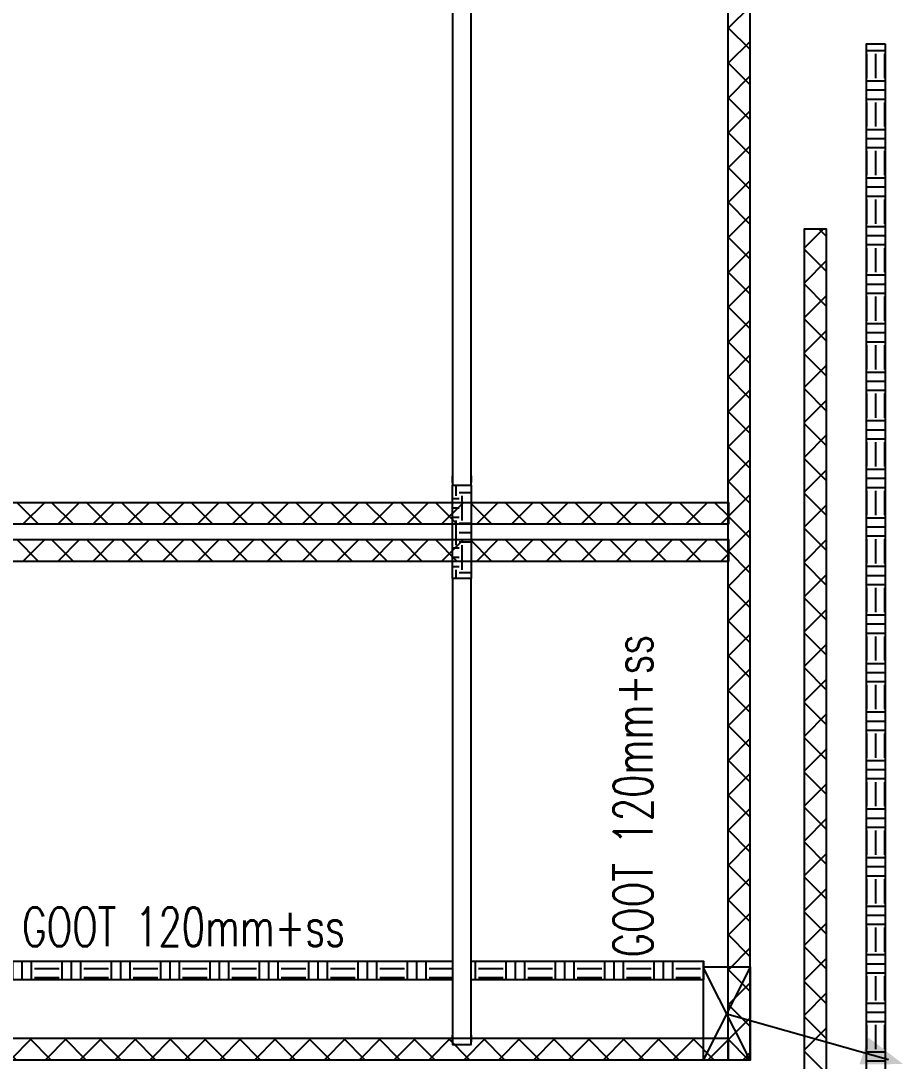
# Model space of a CAD drawing. Header units: millimetres. Extents: x -3262 to 109714, y 0 to 217318.
# Drawn here: x 61822 to 67501, y 198517 to 205214 of the extents above; entities that cross this region are included whole.
import ezdxf

# ---------------------------------------------------------------- set-up
doc = ezdxf.new("R2010")
doc.units = ezdxf.units.MM
doc.header["$LTSCALE"] = 100
for name, color, linetype in [('ByLayer', 2, 'Continuous'), ('EL6131--_ENERGIEBEDR (1996)', 2, 'Continuous'), ('EL6131--_GEBOUWINST (1996)', 2, 'Continuous'), ('EL6131--_KG_D', 3, 'Continuous')]:
    doc.layers.add(name, color=color, linetype=linetype)
doc.styles.add('ROMANS', font='ROMANS', dxfattribs={"width": 0.7})

# ---------------------------------------------------------------- blocks, each defined once
blk = doc.blocks.new('*X74')
at = {"color": 0}
for p, q in [((44851.4, 15441.1), (44901.8, 15491.4)), ((44991.4, 15400.8), (44900.8, 15491.4)), ((44851.4, 15216.6), (44991.4, 15356.6)), ((44991.4, 15176.3), (44851.4, 15316.3)), ((44851.4, 14992), (44991.4, 15132)), ((44991.4, 14951.8), (44851.4, 15091.8)), ((44851.4, 14767.5), (44991.4, 14907.5)), ((44991.4, 14727.3), (44851.4, 14867.3)), ((44851.4, 14543), (44991.4, 14683)), ((44991.4, 14502.8), (44851.4, 14642.8)), ((44851.4, 14318.5), (44991.4, 14458.5)), ((44991.4, 14278.3), (44851.4, 14418.3)), ((44851.4, 14094), (44991.4, 14234)), ((44991.4, 14053.8), (44851.4, 14193.8)), ((44851.4, 13869.5), (44991.4, 14009.5)), ((44991.4, 13829.3), (44851.4, 13969.3)), ((44851.4, 13645), (44991.4, 13785)), ((44991.4, 13604.8), (44851.4, 13744.8)), ((44851.4, 13420.5), (44991.4, 13560.5)), ((44991.4, 13380.3), (44851.4, 13520.3)), ((44851.4, 13196), (44991.4, 13336)), ((44991.4, 13155.8), (44851.4, 13295.8)), ((44851.4, 12971.5), (44991.4, 13111.5)), ((44991.4, 12931.3), (44851.4, 13071.3)), ((44851.4, 12747), (44991.4, 12887)), ((44991.4, 12706.7), (44851.4, 12846.7)), ((44851.4, 12522.5), (44991.4, 12662.5)), ((44991.4, 12482.2), (44851.4, 12622.2)), ((44851.4, 12298), (44991.4, 12438)), ((44991.4, 12257.7), (44851.4, 12397.7)), ((44851.4, 12073.5), (44991.4, 12213.5)), ((44991.4, 12033.2), (44851.4, 12173.2)), ((44851.4, 11849), (44991.4, 11989)), ((44991.4, 11808.7), (44851.4, 11948.7)), ((44851.4, 11624.5), (44991.4, 11764.5)), ((44991.4, 11584.2), (44851.4, 11724.2)), ((44851.4, 11399.9), (44991.4, 11539.9)), ((44991.4, 11359.7), (44851.4, 11499.7)), ((44851.4, 11175.4), (44991.4, 11315.4)), ((44991.4, 11135.2), (44851.4, 11275.2)), ((44851.4, 10950.9), (44991.4, 11090.9)), ((44991.4, 10910.7), (44851.4, 11050.7)), ((44851.4, 10726.4), (44991.4, 10866.4)), ((44991.4, 10686.2), (44851.4, 10826.2)), ((44851.4, 10501.9), (44991.4, 10641.9)), ((44991.4, 10461.7), (44851.4, 10601.7)), ((44851.4, 10277.4), (44991.4, 10417.4)), ((44991.4, 10237.2), (44851.4, 10377.2)), ((44851.4, 10052.9), (44991.4, 10192.9)), ((44991.4, 10012.7), (44851.4, 10152.7)), ((44851.4, 9828.4), (44991.4, 9968.4)), ((44991.4, 9788.2), (44851.4, 9928.2)), ((44851.4, 9603.9), (44991.4, 9743.9)), ((44991.4, 9563.7), (44851.4, 9703.7)), ((44851.4, 9379.4), (44991.4, 9519.4)), ((44991.4, 9339.2), (44851.4, 9479.2)), ((44851.4, 9154.9), (44991.4, 9294.9)), ((44991.4, 9114.6), (44851.4, 9254.6)), ((44851.4, 8930.4), (44991.4, 9070.4)), ((44991.4, 8890.1), (44851.4, 9030.1)), ((44851.4, 8705.9), (44991.4, 8845.9)), ((44991.4, 8665.6), (44851.4, 8805.6)), ((44901.1, 8531.4), (44851.4, 8581.1)), ((44901.5, 8531.4), (44991.4, 8621.4))]:
    blk.add_line(p, q, dxfattribs=at)
blk = doc.blocks.new('*X75')
at = {"color": 0}
for p, q in [((41401.4, 8399), (41535.5, 8533.1)), ((41671.8, 8393.1), (41531.8, 8533.1)), ((41620, 8393.1), (41760, 8533.1)), ((41896.4, 8393.1), (41756.4, 8533.1)), ((41844.5, 8393.1), (41984.5, 8533)), ((42120.9, 8393), (41980.9, 8533)), ((42069, 8393), (42209, 8533)), ((42345.4, 8393), (42205.4, 8533)), ((42293.5, 8393), (42433.5, 8533)), ((42570, 8393), (42430, 8533)), ((42518, 8393), (42657.9, 8533)), ((42794.5, 8392.9), (42654.5, 8533)), ((42742.4, 8393), (42882.4, 8532.9)), ((43019, 8392.9), (42879, 8532.9)), ((42966.9, 8392.9), (43106.9, 8532.9)), ((43243.6, 8392.9), (43103.6, 8532.9)), ((43191.4, 8392.9), (43331.4, 8532.9)), ((43468.1, 8392.9), (43328.1, 8532.9)), ((43415.9, 8392.9), (43555.9, 8532.9)), ((43692.6, 8392.8), (43552.6, 8532.9)), ((43640.3, 8392.8), (43780.3, 8532.8)), ((43917.2, 8392.8), (43777.2, 8532.8)), ((43864.8, 8392.8), (44004.8, 8532.8)), ((44141.7, 8392.8), (44001.7, 8532.8)), ((44089.3, 8392.8), (44229.3, 8532.8)), ((44366.2, 8392.8), (44226.2, 8532.8)), ((44313.8, 8392.8), (44453.8, 8532.7)), ((44590.8, 8392.7), (44450.8, 8532.7)), ((44538.3, 8392.7), (44678.3, 8532.7)), ((44815.3, 8392.7), (44675.3, 8532.7)), ((44762.7, 8392.7), (44902.7, 8532.7)), ((45039.8, 8392.7), (44899.8, 8532.7)), ((44987.2, 8392.7), (45127.2, 8532.7)), ((45264.4, 8392.7), (45124.4, 8532.7)), ((45211.7, 8392.7), (45351.7, 8532.6)), ((45488.9, 8392.6), (45348.9, 8532.6)), ((45436.2, 8392.6), (45576.2, 8532.6)), ((45713.4, 8392.6), (45573.4, 8532.6)), ((45660.7, 8392.6), (45800.6, 8532.6)), ((45938, 8392.6), (45798, 8532.6)), ((45885.1, 8392.6), (46025.1, 8532.6)), ((46162.5, 8392.5), (46022.5, 8532.6)), ((46109.6, 8392.5), (46249.6, 8532.5)), ((46387, 8392.5), (46247, 8532.5)), ((46334.1, 8392.5), (46474.1, 8532.5)), ((46611.6, 8392.5), (46471.6, 8532.5)), ((46558.6, 8392.5), (46698.6, 8532.5)), ((46836.1, 8392.5), (46696.1, 8532.5)), ((46783.1, 8392.5), (46923, 8532.5)), ((47060.6, 8392.4), (46920.6, 8532.5)), ((47007.5, 8392.4), (47147.5, 8532.4)), ((47285.2, 8392.4), (47145.2, 8532.4)), ((47232, 8392.4), (47372, 8532.4)), ((47509.7, 8392.4), (47369.7, 8532.4)), ((47456.5, 8392.4), (47596.5, 8532.4)), ((47734.2, 8392.4), (47594.2, 8532.4)), ((47681, 8392.4), (47821, 8532.3)), ((47958.8, 8392.3), (47818.8, 8532.3)), ((47905.5, 8392.3), (48045.4, 8532.3)), ((48183.3, 8392.3), (48043.3, 8532.3)), ((41447.3, 8393.1), (41401.4, 8439))]:
    blk.add_line(p, q, dxfattribs=at)
blk = doc.blocks.new('*X76')
at = {"color": 0}
for p, q in [((41401.4, 13113.6), (41505.9, 13218.1)), ((41541.4, 13013.7), (41401.4, 13153.7)), ((41401.4, 12889.1), (41541.4, 13029.1)), ((41541.4, 12789.2), (41401.4, 12929.2)), ((41401.4, 12664.6), (41541.4, 12804.6)), ((41541.4, 12564.6), (41401.4, 12704.6)), ((41401.4, 12440.1), (41541.4, 12580.1)), ((41541.4, 12340.1), (41401.4, 12480.1)), ((41401.4, 12215.6), (41541.4, 12355.6)), ((41541.4, 12115.6), (41401.4, 12255.6)), ((41401.4, 11991.1), (41541.4, 12131.1)), ((41541.4, 11891.1), (41401.4, 12031.1)), ((41401.4, 11766.6), (41541.4, 11906.6)), ((41541.4, 11666.6), (41401.4, 11806.6)), ((41401.4, 11542), (41541.4, 11682)), ((41541.4, 11442.1), (41401.4, 11582.1)), ((41401.4, 11317.5), (41541.4, 11457.5)), ((41541.4, 11217.6), (41401.4, 11357.6)), ((41401.4, 11093), (41541.4, 11233)), ((41541.4, 10993.1), (41401.4, 11133.1)), ((41401.4, 10868.5), (41541.4, 11008.5)), ((41541.4, 10768.6), (41401.4, 10908.6)), ((41401.4, 10644), (41541.4, 10784)), ((41541.4, 10544.1), (41401.4, 10684.1)), ((41401.4, 10419.5), (41541.4, 10559.5)), ((41541.4, 10319.6), (41401.4, 10459.6)), ((41401.4, 10195), (41541.4, 10335)), ((41541.4, 10095.1), (41401.4, 10235.1)), ((41401.4, 9970.5), (41541.4, 10110.5)), ((41541.4, 9870.6), (41401.4, 10010.6)), ((41401.4, 9746), (41541.4, 9886)), ((41541.4, 9646.1), (41401.4, 9786.1)), ((41401.4, 9521.5), (41541.4, 9661.5)), ((41541.4, 9421.6), (41401.4, 9561.6)), ((41401.4, 9297), (41541.4, 9437)), ((41541.4, 9197), (41401.4, 9337)), ((41401.4, 9072.5), (41541.4, 9212.5)), ((41541.4, 8972.5), (41401.4, 9112.5)), ((41401.4, 8848), (41541.4, 8988)), ((41541.4, 8748), (41401.4, 8888)), ((41401.4, 8623.5), (41541.4, 8763.5)), ((41531.8, 8533.1), (41401.4, 8663.5)), ((41535.6, 8533.1), (41541.4, 8539))]:
    blk.add_line(p, q, dxfattribs=at)
blk = doc.blocks.new('*X89')
at = {"color": 0}
for p, q in [((40901.4, 24606.2), (40957.5, 24606.2)), ((40937.7, 24508.7), (40937.7, 24586.4)), ((40977.3, 24586.4), (40977.3, 24628.7)), ((41036.9, 24586.4), (41036.9, 24628.7)), ((41096.4, 24586.4), (41096.4, 24628.7)), ((41116.2, 24606.2), (41275, 24606.2)), ((41136.1, 24508.7), (41136.1, 24586.4)), ((41195.6, 24508.7), (41195.6, 24586.4)), ((41255.2, 24508.7), (41255.2, 24586.4)), ((41294.8, 24586.4), (41294.8, 24628.7)), ((41354.4, 24586.4), (41354.4, 24628.7)), ((41413.9, 24586.4), (41413.9, 24628.7)), ((41433.8, 24606.2), (41501.4, 24606.2)), ((41453.6, 24508.7), (41453.6, 24586.4)), ((40957.5, 24566.6), (41116.2, 24566.6)), ((41275, 24566.6), (41433.8, 24566.6))]:
    blk.add_line(p, q, dxfattribs=at)
blk = doc.blocks.new('*X93')
at = {"color": 0}
for p, q in [((41917.2, 16946.6), (42037.2, 16946.6)), ((41929.8, 16966.4), (41929.8, 16999.9)), ((41989.4, 16966.4), (41989.4, 16999.9)), ((41917.2, 16887), (42037.2, 16887)), ((41917.2, 16827.5), (42037.2, 16827.5)), ((41929.8, 16648.9), (41929.8, 16807.7)), ((41989.4, 16648.9), (41989.4, 16807.7)), ((41917.2, 16629.1), (42037.2, 16629.1)), ((41917.2, 16569.5), (42037.2, 16569.5)), ((41917.2, 16510), (42037.2, 16510)), ((41929.8, 16331.4), (41929.8, 16490.2)), ((41989.4, 16331.4), (41989.4, 16490.2)), ((41917.2, 16311.6), (42037.2, 16311.6)), ((41917.2, 16252), (42037.2, 16252)), ((41917.2, 16192.5), (42037.2, 16192.5)), ((41929.8, 16013.9), (41929.8, 16172.7)), ((41989.4, 16013.9), (41989.4, 16172.7)), ((41917.2, 15994.1), (42037.2, 15994.1)), ((41917.2, 15934.5), (42037.2, 15934.5)), ((41917.2, 15875), (42037.2, 15875)), ((41929.8, 15696.4), (41929.8, 15855.2)), ((41989.4, 15696.4), (41989.4, 15855.2)), ((41917.2, 15676.6), (42037.2, 15676.6)), ((41917.2, 15617), (42037.2, 15617)), ((41917.2, 15557.5), (42037.2, 15557.5)), ((41929.8, 15378.9), (41929.8, 15537.7)), ((41989.4, 15378.9), (41989.4, 15537.7)), ((41917.2, 15359.1), (42037.2, 15359.1)), ((41917.2, 15299.5), (42037.2, 15299.5)), ((41917.2, 15240), (42037.2, 15240)), ((41929.8, 15061.4), (41929.8, 15220.2)), ((41989.4, 15061.4), (41989.4, 15220.2)), ((41917.2, 15041.6), (42037.2, 15041.6)), ((41917.2, 14982), (42037.2, 14982)), ((41917.2, 14922.5), (42037.2, 14922.5)), ((41929.8, 14743.9), (41929.8, 14902.7)), ((41989.4, 14743.9), (41989.4, 14902.7)), ((41917.2, 14724.1), (42037.2, 14724.1)), ((41917.2, 14664.5), (42037.2, 14664.5)), ((41917.2, 14605), (42037.2, 14605)), ((41929.8, 14426.4), (41929.8, 14585.2)), ((41989.4, 14426.4), (41989.4, 14585.2)), ((41917.2, 14406.6), (42037.2, 14406.6)), ((41917.2, 14347), (42037.2, 14347)), ((41917.2, 14287.5), (42037.2, 14287.5)), ((41929.8, 14108.9), (41929.8, 14267.7)), ((41989.4, 14108.9), (41989.4, 14267.7)), ((41917.2, 14089.1), (42037.2, 14089.1)), ((41917.2, 14029.5), (42037.2, 14029.5)), ((41917.2, 13970), (42037.2, 13970)), ((41929.8, 13791.4), (41929.8, 13950.2)), ((41989.4, 13791.4), (41989.4, 13950.2)), ((41917.2, 13771.6), (42037.2, 13771.6)), ((41917.2, 13712), (42037.2, 13712)), ((41917.2, 13652.5), (42037.2, 13652.5)), ((41929.8, 13473.9), (41929.8, 13632.7)), ((41989.4, 13473.9), (41989.4, 13632.7)), ((41917.2, 13454.1), (42037.2, 13454.1)), ((41917.2, 13394.5), (42037.2, 13394.5)), ((41917.2, 13335), (42037.2, 13335)), ((41929.8, 13156.4), (41929.8, 13315.2)), ((41989.4, 13156.4), (41989.4, 13315.2)), ((41917.2, 13136.6), (42037.2, 13136.6)), ((41917.2, 13077), (42037.2, 13077)), ((41917.2, 13017.5), (42037.2, 13017.5)), ((41929.8, 12838.9), (41929.8, 12997.7)), ((41989.4, 12838.9), (41989.4, 12997.7)), ((41917.2, 12819.1), (42037.2, 12819.1)), ((41917.2, 12759.5), (42037.2, 12759.5)), ((41917.2, 12700), (42037.2, 12700)), ((41929.8, 12521.4), (41929.8, 12680.2)), ((41989.4, 12521.4), (41989.4, 12680.2)), ((41917.2, 12501.6), (42037.2, 12501.6)), ((41917.2, 12442), (42037.2, 12442)), ((41917.2, 12382.5), (42037.2, 12382.5)), ((41929.8, 12203.9), (41929.8, 12362.7)), ((41989.4, 12203.9), (41989.4, 12362.7)), ((41917.2, 12184.1), (42037.2, 12184.1)), ((41917.2, 12124.5), (42037.2, 12124.5)), ((41917.2, 12065), (42037.2, 12065)), ((41929.8, 11886.4), (41929.8, 12045.2)), ((41989.4, 11886.4), (41989.4, 12045.2)), ((41917.2, 11866.6), (42037.2, 11866.6)), ((41917.2, 11807), (42037.2, 11807)), ((41917.2, 11747.5), (42037.2, 11747.5)), ((41929.8, 11568.9), (41929.8, 11727.7)), ((41989.4, 11568.9), (41989.4, 11727.7)), ((41917.2, 11549.1), (42037.2, 11549.1)), ((41917.2, 11489.5), (42037.2, 11489.5)), ((41917.2, 11430), (42037.2, 11430)), ((41929.8, 11251.4), (41929.8, 11410.2)), ((41989.4, 11251.4), (41989.4, 11410.2)), ((41917.2, 11231.6), (42037.2, 11231.6)), ((41917.2, 11172), (42037.2, 11172)), ((41917.2, 11112.5), (42037.2, 11112.5)), ((41929.8, 10933.9), (41929.8, 11092.7)), ((41989.4, 10933.9), (41989.4, 11092.7)), ((41917.2, 10914.1), (42037.2, 10914.1)), ((41917.2, 10854.5), (42037.2, 10854.5)), ((41917.2, 10795), (42037.2, 10795)), ((41929.8, 10616.4), (41929.8, 10775.2)), ((41989.4, 10616.4), (41989.4, 10775.2)), ((41917.2, 10596.6), (42037.2, 10596.6)), ((41917.2, 10537), (42037.2, 10537)), ((41917.2, 10477.5), (42037.2, 10477.5)), ((41929.8, 10306.2), (41929.8, 10457.7)), ((41989.4, 10306.2), (41989.4, 10457.7))]:
    blk.add_line(p, q, dxfattribs=at)
blk = doc.blocks.new('NV-1')
at = {"layer": 'ByLayer'}
for p, q in [((0, 4), (7.91, 0)), ((0, 0), (7.91, 4))]:
    blk.add_line(p, q, dxfattribs=at)
blk.add_lwpolyline([(0, 0), (8, 0), (8, 4), (0, 4)], close=True, dxfattribs=at)
blk = doc.blocks.new('PIJL-UIT')
at = {"layer": 'ByLayer', "color": 2}
blk.add_line((0, 0), (2.92, 10.41), dxfattribs=at)
blk.add_solid([(3.228, 11.35), (1.515, 9.111), (3.239, 8.536)], dxfattribs=at)
blk = doc.blocks.new('*X94')
at = {"color": 0}
for p, q in [((41917.2, 10160), (42037.2, 10160)), ((41929.8, 9981.4), (41929.8, 10140.2)), ((41989.4, 9981.4), (41989.4, 10140.2)), ((41917.2, 9961.6), (42037.2, 9961.6)), ((41917.2, 9902), (42037.2, 9902)), ((41917.2, 9842.5), (42037.2, 9842.5)), ((41929.8, 9663.9), (41929.8, 9822.7)), ((41989.4, 9663.9), (41989.4, 9822.7)), ((41917.2, 9644.1), (42037.2, 9644.1)), ((41917.2, 9584.5), (42037.2, 9584.5)), ((41917.2, 9525), (42037.2, 9525)), ((41929.8, 9346.4), (41929.8, 9505.2)), ((41989.4, 9346.4), (41989.4, 9505.2)), ((41917.2, 9326.6), (42037.2, 9326.6)), ((41917.2, 9267), (42037.2, 9267)), ((41917.2, 9207.5), (42037.2, 9207.5)), ((41929.8, 9028.9), (41929.8, 9187.7)), ((41989.4, 9028.9), (41989.4, 9187.7)), ((41917.2, 9009.1), (42037.2, 9009.1)), ((41917.2, 8949.5), (42037.2, 8949.5)), ((41917.2, 8890), (42037.2, 8890)), ((41929.8, 8711.4), (41929.8, 8870.2)), ((41989.4, 8711.4), (41989.4, 8870.2)), ((41917.2, 8691.6), (42037.2, 8691.6))]:
    blk.add_line(p, q, dxfattribs=at)
blk = doc.blocks.new('*X115')
at = {"color": 0}
for p, q in [((41612.9, 13549.6), (41752.9, 13689.6)), ((41903.4, 13549.6), (41763.4, 13689.6)), ((41837.4, 13549.6), (41977.4, 13689.6)), ((42127.9, 13549.6), (41987.9, 13689.6)), ((42062, 13549.6), (42202, 13689.6)), ((42352.5, 13549.6), (42212.5, 13689.6)), ((42286.5, 13549.6), (42426.5, 13689.6)), ((42577, 13549.6), (42437, 13689.6)), ((42511, 13549.6), (42651, 13689.6)), ((42801.5, 13549.6), (42661.5, 13689.6)), ((42735.5, 13549.6), (42875.5, 13689.6)), ((43026, 13549.6), (42886, 13689.6)), ((42960, 13549.6), (43100, 13689.6)), ((43250.5, 13549.6), (43110.5, 13689.6)), ((43184.5, 13549.6), (43324.5, 13689.6)), ((43475, 13549.6), (43335, 13689.6)), ((43409, 13549.6), (43549, 13689.6)), ((43699.5, 13549.6), (43559.5, 13689.6)), ((43633.5, 13549.6), (43773.5, 13689.6)), ((43924, 13549.6), (43784, 13689.6)), ((43858, 13549.6), (43998, 13689.6)), ((44148.5, 13549.6), (44008.5, 13689.6)), ((44082.5, 13549.6), (44222.5, 13689.6)), ((44373, 13549.6), (44233, 13689.6)), ((44307, 13549.6), (44447, 13689.6)), ((44597.5, 13549.6), (44457.5, 13689.6)), ((44531.5, 13549.6), (44671.5, 13689.6)), ((44822, 13549.6), (44682, 13689.6)), ((44756, 13549.6), (44896, 13689.6)), ((45046.5, 13549.6), (44906.5, 13689.6)), ((44980.5, 13549.6), (45120.5, 13689.6)), ((45271, 13549.6), (45131, 13689.6)), ((45205, 13549.6), (45345, 13689.6)), ((45495.5, 13549.6), (45355.5, 13689.6)), ((45429.6, 13549.6), (45569.6, 13689.6)), ((45720, 13549.6), (45580, 13689.6)), ((45654.1, 13549.6), (45794.1, 13689.6)), ((45944.6, 13549.6), (45804.6, 13689.6)), ((45878.6, 13549.6), (46018.6, 13689.6)), ((46169.1, 13549.6), (46029.1, 13689.6)), ((46103.1, 13549.6), (46243.1, 13689.6)), ((46393.6, 13549.6), (46253.6, 13689.6)), ((46327.6, 13549.6), (46467.6, 13689.6)), ((46618.1, 13549.6), (46478.1, 13689.6)), ((46552.1, 13549.6), (46692.1, 13689.6)), ((46842.6, 13549.6), (46702.6, 13689.6)), ((46776.6, 13549.6), (46916.6, 13689.6)), ((47048.4, 13568.4), (46927.1, 13689.6)), ((47001.1, 13549.6), (47048.4, 13596.9))]:
    blk.add_line(p, q, dxfattribs=at)
blk = doc.blocks.new('*X118')
at = {"color": 0}
for p, q in [((41484.4, 13123.5), (41484.4, 13243.5)), ((41543, 13123.5), (41543, 13243.5)), ((41562.5, 13242.2), (41718.8, 13242.2)), ((41738.3, 13123.5), (41738.3, 13243.5)), ((41796.9, 13123.5), (41796.9, 13243.5)), ((41855.5, 13123.5), (41855.5, 13243.5)), ((41875, 13242.2), (42031.2, 13242.2)), ((42050.8, 13123.5), (42050.8, 13243.5)), ((42109.4, 13123.5), (42109.4, 13243.5)), ((42168, 13123.5), (42168, 13243.5)), ((42187.5, 13242.2), (42343.8, 13242.2)), ((42363.3, 13123.5), (42363.3, 13243.5)), ((42421.9, 13123.5), (42421.9, 13243.5)), ((42480.5, 13123.5), (42480.5, 13243.5)), ((42500, 13242.2), (42656.2, 13242.2)), ((42675.8, 13123.5), (42675.8, 13243.5)), ((42734.4, 13123.5), (42734.4, 13243.5)), ((42793, 13123.5), (42793, 13243.5)), ((42812.5, 13242.2), (42968.8, 13242.2)), ((42988.3, 13123.5), (42988.3, 13243.5)), ((43046.9, 13123.5), (43046.9, 13243.5)), ((43105.5, 13123.5), (43105.5, 13243.5)), ((43125, 13242.2), (43281.2, 13242.2)), ((43300.8, 13123.5), (43300.8, 13243.5)), ((43359.4, 13123.5), (43359.4, 13243.5)), ((43418, 13123.5), (43418, 13243.5)), ((43437.5, 13242.2), (43593.8, 13242.2)), ((43613.3, 13123.5), (43613.3, 13243.5)), ((43671.9, 13123.5), (43671.9, 13243.5)), ((43730.5, 13123.5), (43730.5, 13243.5)), ((43750, 13242.2), (43906.2, 13242.2)), ((43925.8, 13123.5), (43925.8, 13243.5)), ((43984.4, 13123.5), (43984.4, 13243.5)), ((44043, 13123.5), (44043, 13243.5)), ((44062.5, 13242.2), (44218.8, 13242.2)), ((44238.3, 13123.5), (44238.3, 13243.5)), ((44296.9, 13123.5), (44296.9, 13243.5)), ((44355.5, 13123.5), (44355.5, 13243.5)), ((44375, 13242.2), (44531.2, 13242.2)), ((44550.8, 13123.5), (44550.8, 13243.5)), ((44609.4, 13123.5), (44609.4, 13243.5)), ((44668, 13123.5), (44668, 13243.5)), ((44687.5, 13242.2), (44843.8, 13242.2)), ((44863.3, 13123.5), (44863.3, 13243.5)), ((44921.9, 13123.5), (44921.9, 13243.5)), ((44980.5, 13123.5), (44980.5, 13243.5)), ((45000, 13242.2), (45156.2, 13242.2)), ((45175.8, 13123.5), (45175.8, 13243.5)), ((45234.4, 13123.5), (45234.4, 13243.5)), ((45293, 13123.5), (45293, 13243.5)), ((45312.5, 13242.2), (45468.8, 13242.2)), ((45488.3, 13123.5), (45488.3, 13243.5)), ((45546.9, 13123.5), (45546.9, 13243.5)), ((45605.5, 13123.5), (45605.5, 13243.5)), ((45625, 13242.2), (45781.2, 13242.2)), ((45800.8, 13123.5), (45800.8, 13243.5)), ((45859.4, 13123.5), (45859.4, 13243.5)), ((45918, 13123.5), (45918, 13243.5)), ((45937.5, 13242.2), (46093.8, 13242.2)), ((46113.3, 13123.5), (46113.3, 13243.5)), ((46171.9, 13123.5), (46171.9, 13243.5)), ((46230.5, 13123.5), (46230.5, 13243.5)), ((46250, 13242.2), (46406.2, 13242.2)), ((46425.8, 13123.5), (46425.8, 13243.5)), ((46484.4, 13123.5), (46484.4, 13243.5)), ((46543, 13123.5), (46543, 13243.5)), ((46562.5, 13242.2), (46718.8, 13242.2)), ((46738.3, 13123.5), (46738.3, 13243.5)), ((46796.9, 13123.5), (46796.9, 13243.5)), ((46855.5, 13123.5), (46855.5, 13243.5)), ((46875, 13242.2), (47031.2, 13242.2)), ((47050.8, 13123.5), (47050.8, 13243.5)), ((47109.4, 13123.5), (47109.4, 13243.5)), ((47168, 13123.5), (47168, 13243.5)), ((47187.5, 13242.2), (47343.8, 13242.2)), ((47363.3, 13123.5), (47363.3, 13243.5)), ((47421.9, 13123.5), (47421.9, 13243.5)), ((47480.5, 13123.5), (47480.5, 13243.5)), ((47500, 13242.2), (47656.2, 13242.2)), ((47675.8, 13123.5), (47675.8, 13243.5)), ((47734.4, 13123.5), (47734.4, 13243.5)), ((47793, 13123.5), (47793, 13243.5)), ((47812.5, 13242.2), (47968.8, 13242.2)), ((47988.3, 13123.5), (47988.3, 13243.5)), ((41562.5, 13183.6), (41718.8, 13183.6)), ((41875, 13183.6), (42031.2, 13183.6)), ((42187.5, 13183.6), (42343.8, 13183.6)), ((42500, 13183.6), (42656.2, 13183.6)), ((42812.5, 13183.6), (42968.8, 13183.6)), ((43125, 13183.6), (43281.2, 13183.6)), ((43437.5, 13183.6), (43593.8, 13183.6)), ((43750, 13183.6), (43906.2, 13183.6)), ((44062.5, 13183.6), (44218.8, 13183.6)), ((44375, 13183.6), (44531.2, 13183.6)), ((44687.5, 13183.6), (44843.8, 13183.6)), ((45000, 13183.6), (45156.2, 13183.6)), ((45312.5, 13183.6), (45468.8, 13183.6)), ((45625, 13183.6), (45781.2, 13183.6)), ((45937.5, 13183.6), (46093.8, 13183.6)), ((46250, 13183.6), (46406.2, 13183.6)), ((46562.5, 13183.6), (46718.8, 13183.6)), ((46875, 13183.6), (47031.2, 13183.6)), ((47187.5, 13183.6), (47343.8, 13183.6)), ((47500, 13183.6), (47656.2, 13183.6)), ((47812.5, 13183.6), (47968.8, 13183.6)), ((41562.5, 13125), (41718.8, 13125)), ((41875, 13125), (42031.2, 13125)), ((42187.5, 13125), (42343.8, 13125)), ((42500, 13125), (42656.2, 13125)), ((42812.5, 13125), (42968.8, 13125)), ((43125, 13125), (43281.2, 13125)), ((43437.5, 13125), (43593.8, 13125)), ((43750, 13125), (43906.2, 13125)), ((44062.5, 13125), (44218.8, 13125)), ((44375, 13125), (44531.2, 13125)), ((44687.5, 13125), (44843.8, 13125)), ((45000, 13125), (45156.2, 13125)), ((45312.5, 13125), (45468.8, 13125)), ((45625, 13125), (45781.2, 13125)), ((45937.5, 13125), (46093.8, 13125)), ((46250, 13125), (46406.2, 13125)), ((46562.5, 13125), (46718.8, 13125)), ((46875, 13125), (47031.2, 13125)), ((47187.5, 13125), (47343.8, 13125)), ((47500, 13125), (47656.2, 13125)), ((47812.5, 13125), (47968.8, 13125))]:
    blk.add_line(p, q, dxfattribs=at)

msp = doc.modelspace()

# ---------------------------------------------------------------- linework, layer by layer
at = {"layer": 'EL6131--_ENERGIEBEDR (1996)'}
for points in [[(67384.5, 205065.4), (67384.5, 192433.6), (67264.5, 192433.6), (67264.5, 205065.4)], [(66215.6, 199039.9), (64720.9, 199039.9), (64720.9, 199159.9), (66215.6, 199159.9)]]:
    msp.add_lwpolyline(points, close=True, dxfattribs=at)
at = {"layer": 'EL6131--_ENERGIEBEDR (1996)', "color": 2, "linetype": 'Continuous'}
msp.add_lwpolyline([(64600.9, 201624.1), (64600.9, 202224.1), (64720.9, 202224.1), (64720.9, 201624.1)], close=True, dxfattribs=at)
at = {"layer": 'EL6131--_GEBOUWINST (1996)', "color": 2, "linetype": 'Continuous'}
for points in [[(66515.6, 212674.1), (66513.9, 198524.1), (66373.9, 198524.1), (66375.6, 212674.1)], [(66865.6, 195677.1), (66865.6, 203874.1), (67005.6, 203874.1), (67005.6, 195677.1)], [(66375.6, 201974.1), (59415.6, 201974.1), (59415.6, 202114.1), (66375.6, 202114.1)], [(66375.6, 201734.1), (59415.6, 201734.1), (59415.6, 201874.1), (66375.6, 201874.1)], [(66373.9, 198524.1), (61688.9, 198524.1), (61688.9, 198664.1), (66373.9, 198664.1)]]:
    msp.add_lwpolyline(points, close=True, dxfattribs=at)
at = {"layer": 'EL6131--_KG_D', "linetype": 'Continuous'}
for points in [[(64600.9, 202241), (64600.9, 202284.9), (64600.9, 202224.1), (64720.9, 202224.1), (64720.9, 202284.9), (64720.9, 202241), (64720.9, 212424.1), (64600.9, 212424.1)], [(64600.9, 198641), (64600.9, 198684.9), (64600.9, 198624.1), (64720.9, 198624.1), (64720.9, 198684.9), (64720.9, 198641), (64720.9, 201624.1), (64600.9, 201624.1)], [(64600.9, 199039.9), (57907.1, 199039.9), (57907.1, 199159.9), (64600.9, 199159.9)]]:
    msp.add_lwpolyline(points, close=True, dxfattribs=at)

# ---------------------------------------------------------------- block references
at = {"layer": 'EL6131--_ENERGIEBEDR (1996)', "color": 1, "linetype": 'Continuous', "rotation": 90}
for name, p in [('*X118', (80508, 157032.6)), ('*X89', (89229.5, 160722.7)), ('*X93', (74907.1, 157122.7)), ('*X94', (74907.1, 157122.7))]:
    msp.add_blockref(name, p, dxfattribs=at)
at = {"layer": 'EL6131--_ENERGIEBEDR (1996)', "color": 2, "linetype": 'Continuous', "xscale": -75, "yscale": 75, "zscale": 75, "rotation": 270}
msp.add_blockref('NV-1', (66215.6, 198524.1), dxfattribs=at)
at = {"layer": 'EL6131--_ENERGIEBEDR (1996)', "color": 1, "linetype": 'Continuous', "xscale": 100, "yscale": 100, "zscale": 100, "rotation": 270}
msp.add_blockref('PIJL-UIT', (66365.6, 198820.7), dxfattribs=at)
at = {"layer": 'EL6131--_GEBOUWINST (1996)', "color": 1, "linetype": 'Continuous', "rotation": 90}
for name, p in [('*X75', (74907.1, 157122.7)), ('*X115', (80555.3, 156825.7)), ('*X74', (74907.1, 157122.7)), ('*X74', (74907.1, 156882.7)), ('*X76', (74907.1, 157122.7))]:
    msp.add_blockref(name, p, dxfattribs=at)

# ---------------------------------------------------------------- texts
at = {"layer": 'EL6131--_ENERGIEBEDR (1996)', "color": 1, "linetype": 'Continuous', "style": 'ROMANS', "width": 0.7}
msp.add_text('GOOT 120mm+ss', height=250, rotation=90, dxfattribs=at).set_placement((65887.1, 199184.3))
msp.add_text('GOOT 120mm+ss', height=250, dxfattribs=at).set_placement((61829.8, 199256.7))

doc.saveas('drawing.dxf')
